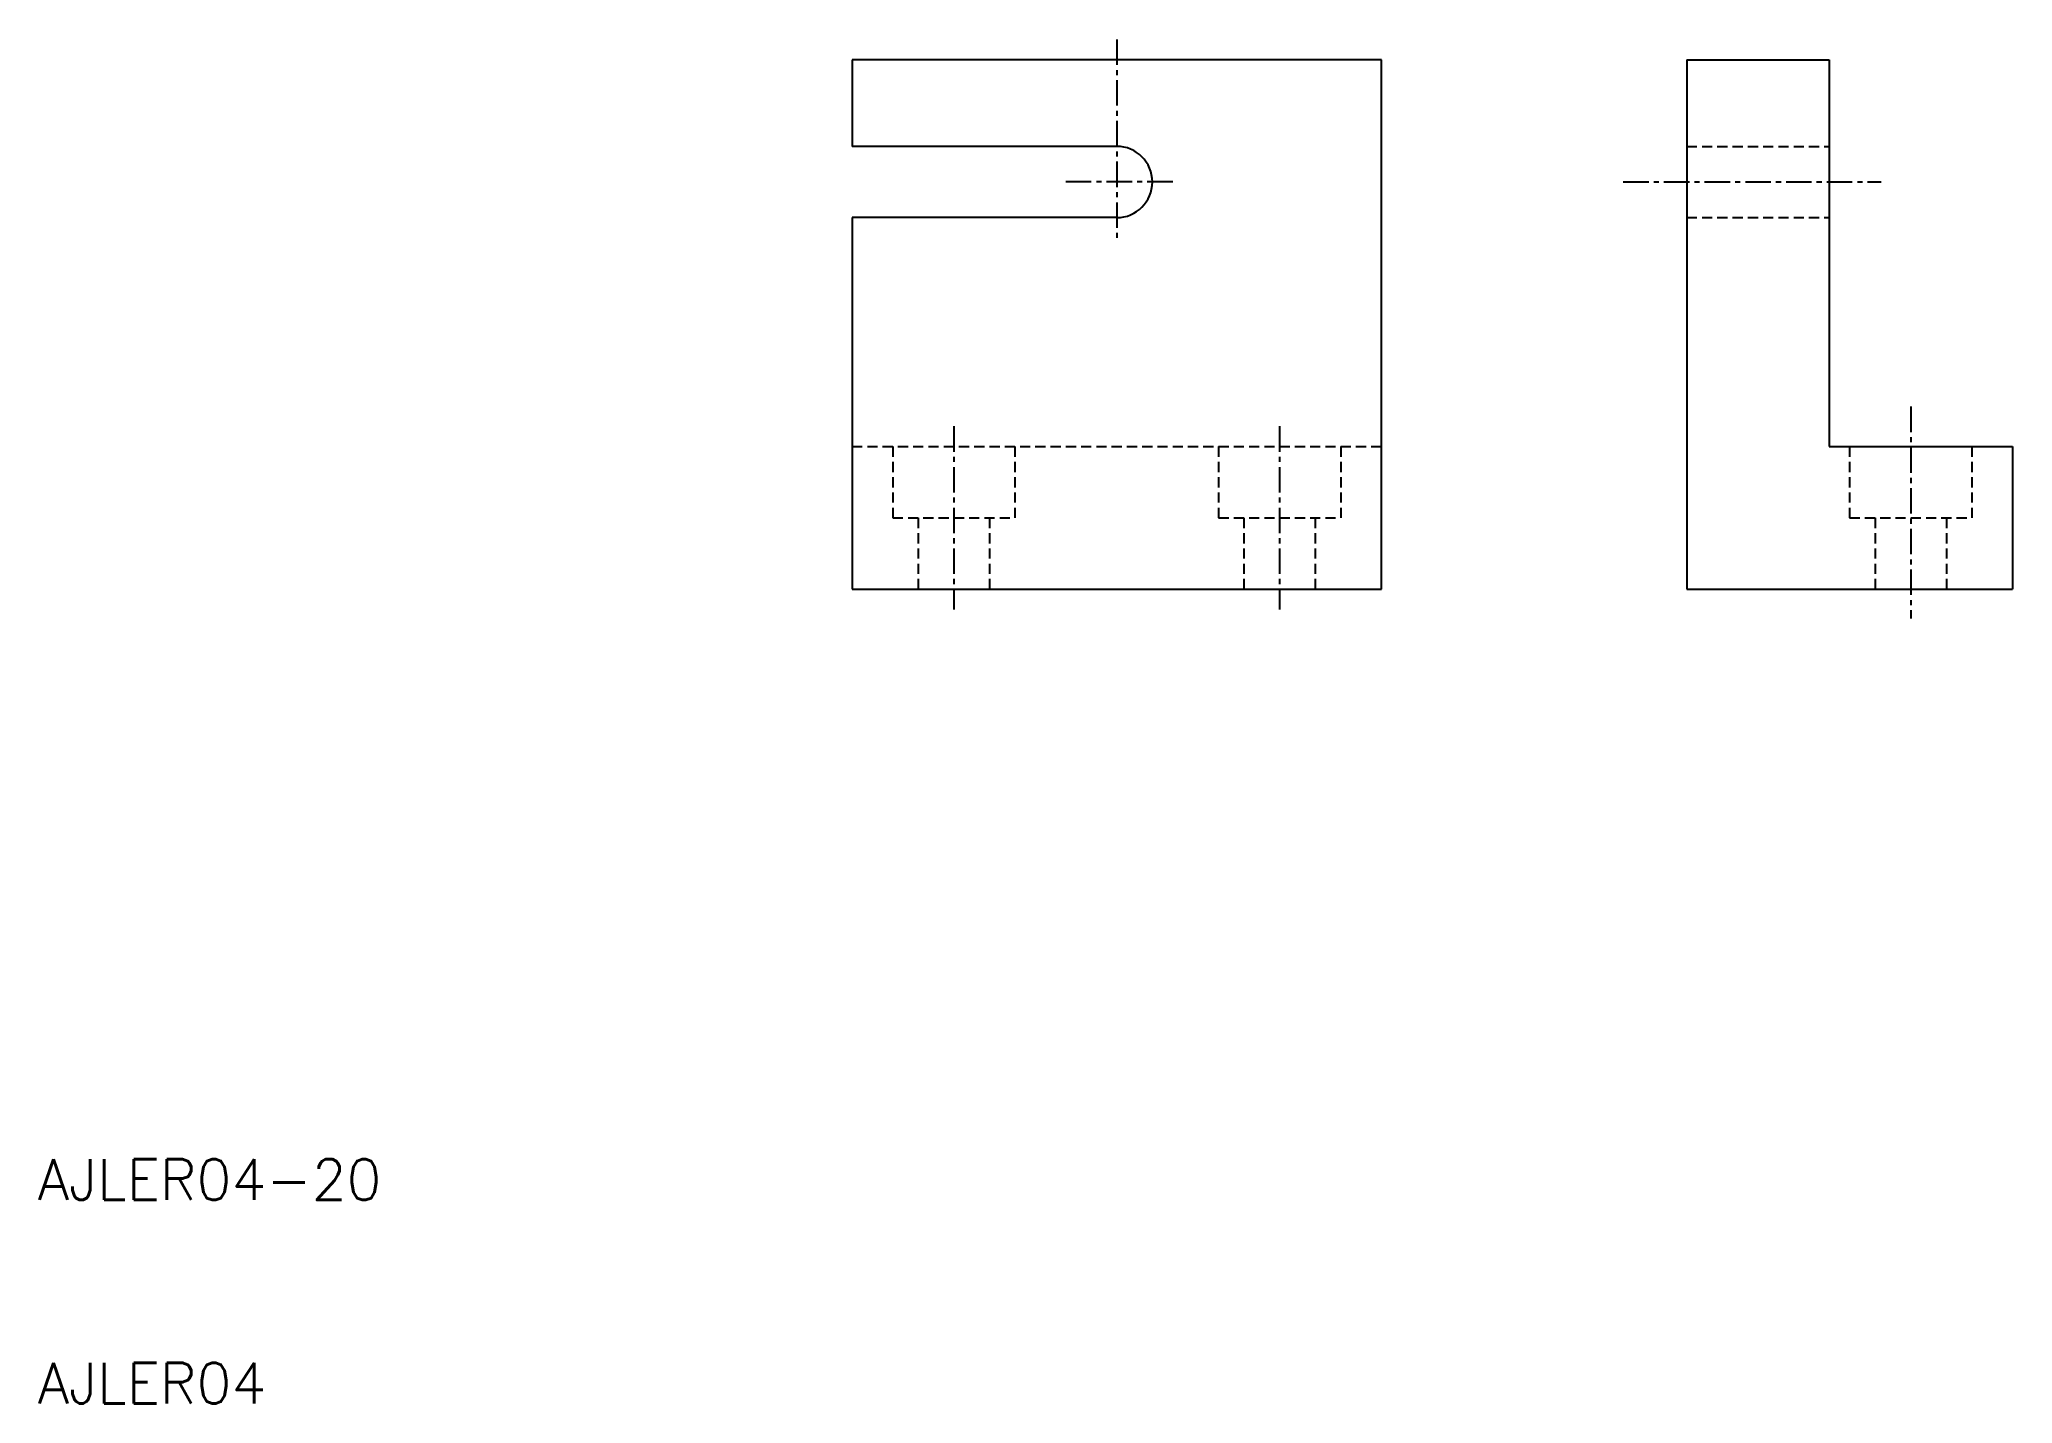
# Model space of a CAD drawing. Extents: x 10.1 to 107, y 10 to 77.
import ezdxf

# ---------------------------------------------------------------- set-up
doc = ezdxf.new("R2010")
doc.units = 0
doc.linetypes.add('CENTER', pattern=[2, 1.25, -0.25, 0.25, -0.25])
doc.linetypes.add('DASHED', pattern=[0.75, 0.5, -0.25])
doc.layers.get('0').update_dxf_attribs({"linetype": 'CONTINUOUS'})
doc.layers.add('CENTER', color=1, linetype='CENTER')
doc.styles.get("Standard").update_dxf_attribs({"font": 'txt.shx'})

msp = doc.modelspace()

# ---------------------------------------------------------------- linework, layer by layer
at = {"color": 7, "linetype": 'CONTINUOUS'}
for p, q in [((76, 76), (50, 76)), ((50, 76), (50, 71.75)), ((76, 50), (76, 76)), ((91, 76), (98, 76)), ((91, 76), (91, 50)), ((98, 76), (98, 57)), ((63, 71.75), (50, 71.75)), ((63, 68.25), (50, 68.25)), ((50, 68.25), (50, 50)), ((98, 57), (107, 57)), ((107, 57), (107, 50)), ((50, 50), (76, 50)), ((91, 50), (107, 50))]:
    msp.add_line(p, q, dxfattribs=at)
at = {"color": 3, "linetype": 'DASHED'}
for p, q in [((91, 71.75), (98, 71.75)), ((91, 68.25), (98, 68.25)), ((50, 57), (76, 57)), ((52, 57), (52, 53.5)), ((58, 57), (58, 53.5)), ((68, 57), (68, 53.5)), ((74, 57), (74, 53.5)), ((99, 57), (99, 53.5)), ((105, 57), (105, 53.5)), ((52, 53.5), (58, 53.5)), ((53.25, 53.5), (53.25, 50)), ((56.75, 53.5), (56.75, 50)), ((68, 53.5), (74, 53.5)), ((69.25, 53.5), (69.25, 50)), ((72.75, 53.5), (72.75, 50)), ((99, 53.5), (105, 53.5)), ((100.25, 53.5), (100.25, 50)), ((103.75, 53.5), (103.75, 50))]:
    msp.add_line(p, q, dxfattribs=at)
at = {"color": 7, "linetype": 'CONTINUOUS'}
msp.add_arc((63, 70), 1.75, 270, 90, dxfattribs=at)
at = {"layer": 'CENTER', "color": 1, "linetype": 'CENTER'}
for p, q in [((63, 77), (63, 67.25)), ((65.75, 70), (60.25, 70)), ((87.877744, 70), (100.545104, 70)), ((102, 58.964105), (102, 48.555111)), ((55, 58), (55, 49)), ((71, 58), (71, 49))]:
    msp.add_line(p, q, dxfattribs=at)

# ---------------------------------------------------------------- texts
at = {"color": 7, "linetype": 'CONTINUOUS'}
for s, p in [('AJLER04-20', (10, 20)), ('AJLER04', (10, 10))]:
    msp.add_text(s, height=2, dxfattribs=at).set_placement(p)

doc.saveas('drawing.dxf')
